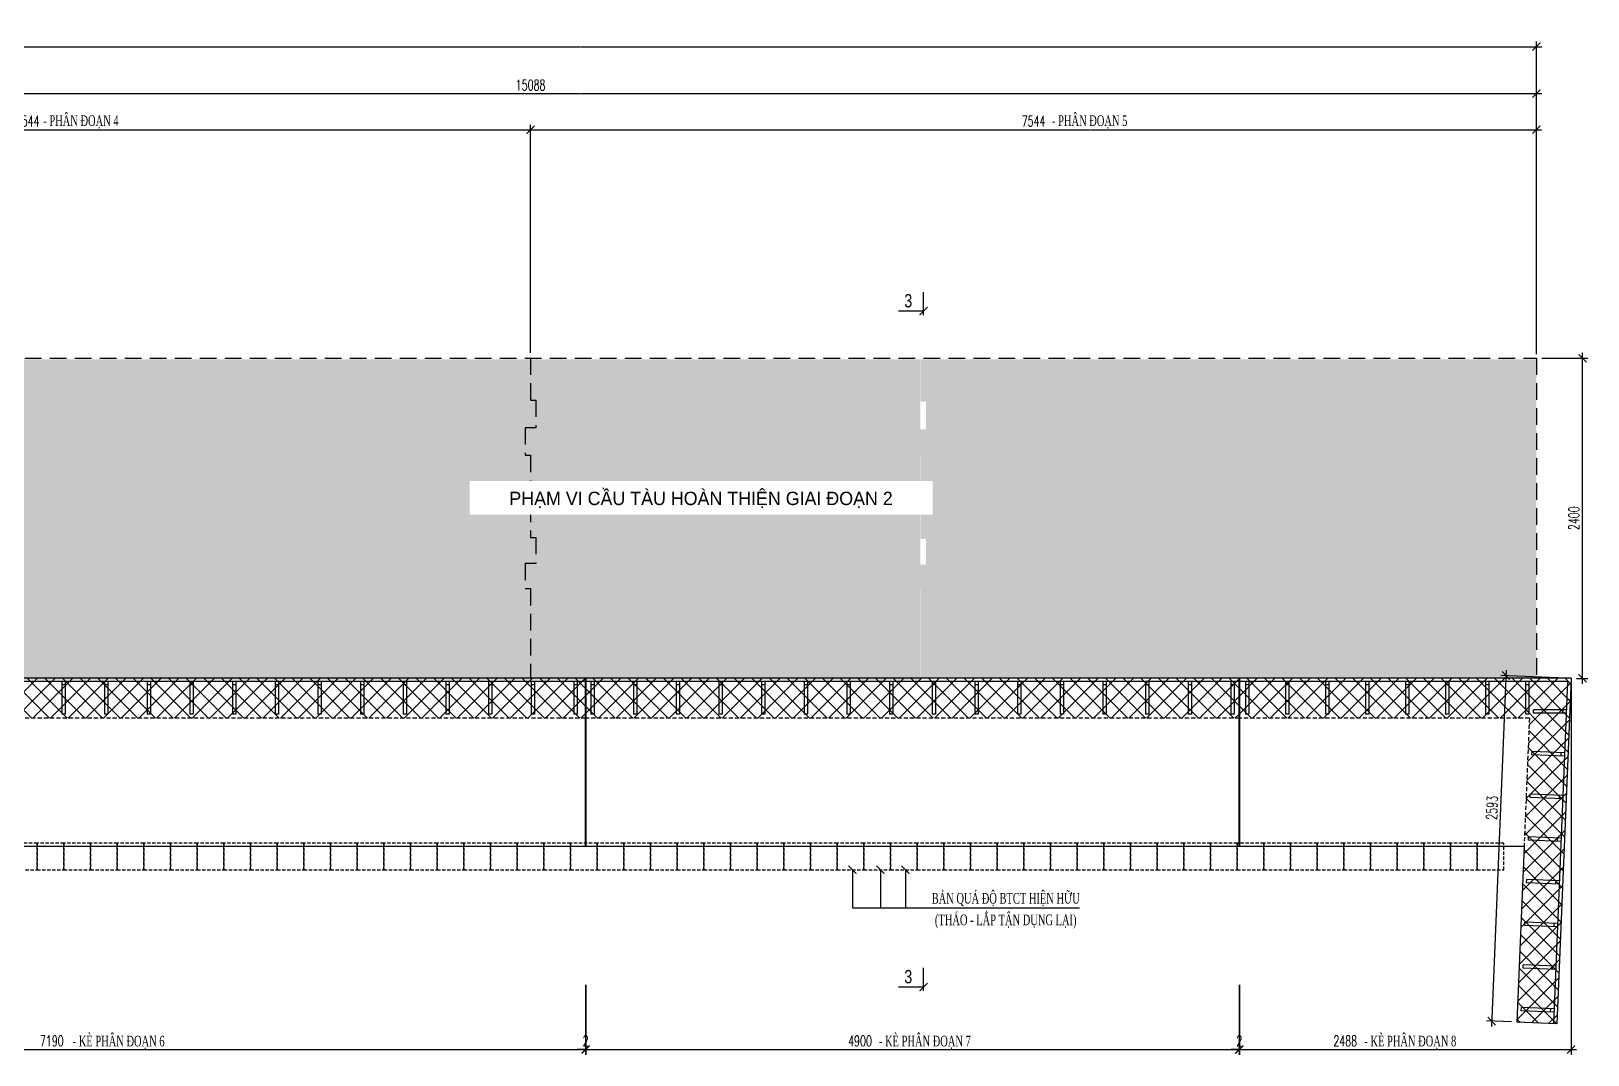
# Model space of a CAD drawing. Extents: x -64479 to 90650, y -38385 to 38270.
# Drawn here: x -24139 to -12463, y 19755 to 27430 of the extents above; entities that cross this region are included whole.
import ezdxf
from ezdxf.enums import TextEntityAlignment as Align

# ---------------------------------------------------------------- set-up
doc = ezdxf.new("R2010")
doc.units = 0
doc.header["$MEASUREMENT"] = 0
doc.linetypes.add('HIDDEN', pattern=[0.375, 0.25, -0.125])
doc.layers.get('0').update_dxf_attribs({"linetype": 'CONTINUOUS'})
for name, color, linetype in [('BORDER', 2, 'CONTINUOUS'), ('Dam', 4, 'CONTINUOUS'), ('DIMENSION', 4, 'CONTINUOUS'), ('HIDDEN', 4, 'HIDDEN'), ('STEEL', 1, 'CONTINUOUS'), ('TEXT', 3, 'CONTINUOUS')]:
    doc.layers.add(name, color=color, linetype=linetype)
doc.styles.add('CMB-1', font='VHBLACK_0.TTF', dxfattribs={"width": 0.8})
doc.styles.add('DIM', font='romans.shx', dxfattribs={"width": 0.65})
doc.styles.add('THUONG', font='vntimeh.shx')
doc.dimstyles.new('400.Ph', dxfattribs={"dimscale": 400, "dimtxt": 0.2, "dimasz": 0.15, "dimexe": 0.1, "dimexo": 0.1, "dimgap": 0.06, "dimtad": 1, "dimdec": 0, "dimzin": 0, "dimdsep": 46, "dimtxsty": 'DIM', "dimblk": 'ARCHTICK', "dimcen": 0.15, "dimdle": 0.1, "dimclrd": 256, "dimclre": 7, "dimclrt": 6, "dimadec": 0, "dimazin": 0, "dimtfac": 1, "dimtdec": 0, "dimtix": 1, "dimtmove": 0, "dimatfit": 3, "dimldrblk": 'ARCHTICK', "dimfxl": 1, "dimtolj": 1, "dimtzin": 0, "dimarcsym": 0})
pattern_1 = [(0, (0, 0), (31.25, 62.5), [0, -62.5])]
pattern_2 = [(45, (0, 0), (-66.29126073623883, 66.29126073623884), []), (135, (0, 0), (-66.29126073623884, -66.29126073623883), [])]

# ---------------------------------------------------------------- blocks, each defined once
blk = doc.blocks.new('_ArchTick')
at = {"color": 0, "linetype": 'ByBlock', "const_width": 0.15}
blk.add_lwpolyline([(-0.5, -0.5), (0.5, 0.5)], dxfattribs=at)
blk = doc.blocks.new('*D39')
at = {"layer": 'DIMENSION', "color": 7, "lineweight": -2}
for p, q in [((-12589.07362316207, 22538.20386482031), (-12589.07362316207, 19755.46427271241)), ((-15077.07362317773, 20279.88880068375), (-15077.07362317773, 19755.46427271241))]:
    blk.add_line(p, q, dxfattribs=at)
at = {"layer": 'DIMENSION', "lineweight": -2}
blk.add_line((-15117.07362317773, 19795.46427271241), (-12549.07362316207, 19795.46427271241), dxfattribs=at)
at = {"layer": 'DIMENSION', "lineweight": -2, "xscale": 60, "yscale": 60, "zscale": 60, "rotation": 180}
blk.add_blockref('_ArchTick', (-15077.07362317773, 19795.46427271241), dxfattribs=at)
at = {"layer": 'DIMENSION', "lineweight": -2, "xscale": 60, "yscale": 60, "zscale": 60}
blk.add_blockref('_ArchTick', (-12589.07362316207, 19795.46427271241), dxfattribs=at)
at = {"layer": 'DIMENSION', "color": 6, "insert": (-14283.23865733405, 19859.46427271241), "char_height": 80, "attachment_point": 5, "style": 'DIM'}
blk.add_mtext('\\A1;2488', dxfattribs=at)
blk = doc.blocks.new('*D55')
at = {"layer": 'DIMENSION', "color": 7, "lineweight": -2}
for p, q in [((-15079.07362314673, 20279.88880068375), (-15079.07362314673, 19755.46427271241)), ((-15077.07362317773, 20279.88880068375), (-15077.07362317773, 19755.46427271241))]:
    blk.add_line(p, q, dxfattribs=at)
at = {"layer": 'DIMENSION', "lineweight": -2}
for p, q in [((-15079.07362314673, 19795.46427271241), (-15139.07362314673, 19795.46427271241)), ((-15079.07362314673, 19795.46427271241), (-15077.07362317773, 19795.46427271241)), ((-15077.07362317773, 19795.46427271241), (-15017.07362317772, 19795.46427271241))]:
    blk.add_line(p, q, dxfattribs=at)
at = {"layer": 'DIMENSION', "lineweight": -2, "xscale": 60, "yscale": 60, "zscale": 60}
blk.add_blockref('_ArchTick', (-15079.07362314673, 19795.46427271241), dxfattribs=at)
at = {"layer": 'DIMENSION', "lineweight": -2, "xscale": 60, "yscale": 60, "zscale": 60, "rotation": 180}
blk.add_blockref('_ArchTick', (-15077.07362317773, 19795.46427271241), dxfattribs=at)
at = {"layer": 'DIMENSION', "color": 6, "insert": (-15078.07362316223, 19859.46427271241), "char_height": 80, "attachment_point": 5, "style": 'DIM'}
blk.add_mtext('\\A1;2', dxfattribs=at)
blk = doc.blocks.new('*D54')
at = {"layer": 'DIMENSION', "color": 7, "lineweight": -2}
for p, q in [((-19979.07362314661, 20279.88880068375), (-19979.07362314661, 19755.46427271241)), ((-15079.07362314673, 20279.88880068375), (-15079.07362314673, 19755.46427271241))]:
    blk.add_line(p, q, dxfattribs=at)
at = {"layer": 'DIMENSION', "lineweight": -2}
blk.add_line((-20019.07362314661, 19795.46427271241), (-15039.07362314673, 19795.46427271241), dxfattribs=at)
at = {"layer": 'DIMENSION', "lineweight": -2, "xscale": 60, "yscale": 60, "zscale": 60, "rotation": 180}
blk.add_blockref('_ArchTick', (-19979.07362314661, 19795.46427271241), dxfattribs=at)
at = {"layer": 'DIMENSION', "lineweight": -2, "xscale": 60, "yscale": 60, "zscale": 60}
blk.add_blockref('_ArchTick', (-15079.07362314673, 19795.46427271241), dxfattribs=at)
at = {"layer": 'DIMENSION', "color": 6, "insert": (-17922.14943058403, 19859.46427271241), "char_height": 80, "attachment_point": 5, "style": 'DIM'}
blk.add_mtext('\\A1;4900', dxfattribs=at)
blk = doc.blocks.new('*D53')
at = {"layer": 'DIMENSION', "color": 7, "lineweight": -2}
for p, q in [((-19981.0736231467, 20279.88880068375), (-19981.0736231467, 19755.46427271241)), ((-19979.07362314661, 20279.88880068375), (-19979.07362314661, 19755.46427271241))]:
    blk.add_line(p, q, dxfattribs=at)
at = {"layer": 'DIMENSION', "lineweight": -2}
for p, q in [((-19981.0736231467, 19795.46427271241), (-20041.0736231467, 19795.46427271241)), ((-19981.0736231467, 19795.46427271241), (-19979.07362314661, 19795.46427271241)), ((-19979.07362314661, 19795.46427271241), (-19919.07362314661, 19795.46427271241))]:
    blk.add_line(p, q, dxfattribs=at)
at = {"layer": 'DIMENSION', "lineweight": -2, "xscale": 60, "yscale": 60, "zscale": 60}
blk.add_blockref('_ArchTick', (-19981.0736231467, 19795.46427271241), dxfattribs=at)
at = {"layer": 'DIMENSION', "lineweight": -2, "xscale": 60, "yscale": 60, "zscale": 60, "rotation": 180}
blk.add_blockref('_ArchTick', (-19979.07362314661, 19795.46427271241), dxfattribs=at)
at = {"layer": 'DIMENSION', "color": 6, "insert": (-19980.07362314665, 19859.46427271241), "char_height": 80, "attachment_point": 5, "style": 'DIM'}
blk.add_mtext('\\A1;2', dxfattribs=at)
blk = doc.blocks.new('*D52')
at = {"layer": 'DIMENSION', "color": 7, "lineweight": -2}
for p, q in [((-27171.07362314658, 20279.88880068375), (-27171.07362314658, 19755.46427271241)), ((-19981.0736231467, 20279.88880068375), (-19981.0736231467, 19755.46427271241))]:
    blk.add_line(p, q, dxfattribs=at)
at = {"layer": 'DIMENSION', "lineweight": -2}
blk.add_line((-27211.07362314658, 19795.46427271241), (-19941.0736231467, 19795.46427271241), dxfattribs=at)
at = {"layer": 'DIMENSION', "lineweight": -2, "xscale": 60, "yscale": 60, "zscale": 60, "rotation": 180}
blk.add_blockref('_ArchTick', (-27171.07362314658, 19795.46427271241), dxfattribs=at)
at = {"layer": 'DIMENSION', "lineweight": -2, "xscale": 60, "yscale": 60, "zscale": 60}
blk.add_blockref('_ArchTick', (-19981.0736231467, 19795.46427271241), dxfattribs=at)
at = {"layer": 'DIMENSION', "color": 6, "insert": (-23983.8916328553, 19859.46427271241), "char_height": 80, "attachment_point": 5, "style": 'DIM'}
blk.add_mtext('\\A1;7190', dxfattribs=at)
blk = doc.blocks.new('Ban qua do 200x200')
at = {"layer": 'HIDDEN', "ltscale": 100}
blk.add_lwpolyline([(0, 0), (200, 0), (200, 200), (0, 200)], close=True, dxfattribs=at)
blk = doc.blocks.new('*D411')
at = {"layer": 'HIDDEN', "lineweight": -2}
blk.add_line((-27977.0736231566, 26690.87059342821), (-20353.0736231566, 26690.87059342821), dxfattribs=at)
at = {"layer": 'HIDDEN', "color": 7, "lineweight": -2}
for p, q in [((-27937.0736231566, 25018.20386482008), (-27937.0736231566, 26730.87059342821)), ((-20393.0736231566, 25018.20386482008), (-20393.0736231566, 26730.87059342821))]:
    blk.add_line(p, q, dxfattribs=at)
at = {"layer": 'HIDDEN', "lineweight": -2, "xscale": 60, "yscale": 60, "zscale": 60, "rotation": 180}
blk.add_blockref('_ArchTick', (-27937.0736231566, 26690.87059342821), dxfattribs=at)
at = {"layer": 'HIDDEN', "lineweight": -2, "xscale": 60, "yscale": 60, "zscale": 60}
blk.add_blockref('_ArchTick', (-20393.0736231566, 26690.87059342821), dxfattribs=at)
at = {"layer": 'HIDDEN', "color": 6, "insert": (-24165.0736231566, 26754.87059342821), "char_height": 80, "attachment_point": 5, "style": 'DIM'}
blk.add_mtext('\\A1;7544', dxfattribs=at)
blk = doc.blocks.new('*D412')
at = {"layer": 'HIDDEN', "lineweight": -2}
blk.add_line((-20433.0736231566, 26690.87059342821), (-12809.07362314809, 26690.87059342821), dxfattribs=at)
at = {"layer": 'HIDDEN', "color": 7, "lineweight": -2}
for p, q in [((-20393.0736231566, 25018.20386482008), (-20393.0736231566, 26730.87059342821)), ((-12849.07362314809, 25018.20386482008), (-12849.07362314809, 26730.87059342821))]:
    blk.add_line(p, q, dxfattribs=at)
at = {"layer": 'HIDDEN', "lineweight": -2, "xscale": 60, "yscale": 60, "zscale": 60, "rotation": 180}
blk.add_blockref('_ArchTick', (-20393.0736231566, 26690.87059342821), dxfattribs=at)
at = {"layer": 'HIDDEN', "lineweight": -2, "xscale": 60, "yscale": 60, "zscale": 60}
blk.add_blockref('_ArchTick', (-12849.07362314809, 26690.87059342821), dxfattribs=at)
at = {"layer": 'HIDDEN', "color": 6, "insert": (-16621.07362315234, 26754.87059342821), "char_height": 80, "attachment_point": 5, "style": 'DIM'}
blk.add_mtext('\\A1;7544', dxfattribs=at)
blk = doc.blocks.new('*D419')
at = {"layer": 'HIDDEN', "color": 7, "lineweight": -2}
for p, q in [((-27937.0736231566, 25023.20386481669), (-27937.0736231566, 27001.42662258379)), ((-12849.07362314809, 25008.20386482006), (-12849.07362314809, 27001.42662258379))]:
    blk.add_line(p, q, dxfattribs=at)
at = {"layer": 'HIDDEN', "lineweight": -2}
blk.add_line((-27977.0736231566, 26961.42662258379), (-12809.07362314809, 26961.42662258379), dxfattribs=at)
at = {"layer": 'HIDDEN', "lineweight": -2, "xscale": 60, "yscale": 60, "zscale": 60, "rotation": 180}
blk.add_blockref('_ArchTick', (-27937.0736231566, 26961.42662258379), dxfattribs=at)
at = {"layer": 'HIDDEN', "lineweight": -2, "xscale": 60, "yscale": 60, "zscale": 60}
blk.add_blockref('_ArchTick', (-12849.07362314809, 26961.42662258379), dxfattribs=at)
at = {"layer": 'HIDDEN', "color": 6, "insert": (-20393.07362315235, 27025.42662258379), "char_height": 80, "attachment_point": 5, "style": 'DIM'}
blk.add_mtext('\\A1;15088', dxfattribs=at)
blk = doc.blocks.new('*D420')
at = {"layer": 'HIDDEN', "color": 7, "lineweight": -2}
for p, q in [((-50569.07362314671, 25018.20386482007), (-50569.07362314671, 27353.0732613296)), ((-12849.07362314809, 25018.20386482008), (-12849.07362314809, 27353.0732613296))]:
    blk.add_line(p, q, dxfattribs=at)
at = {"layer": 'HIDDEN', "lineweight": -2}
blk.add_line((-50609.0736231467, 27313.0732613296), (-12809.07362314809, 27313.0732613296), dxfattribs=at)
at = {"layer": 'HIDDEN', "lineweight": -2, "xscale": 60, "yscale": 60, "zscale": 60, "rotation": 180}
blk.add_blockref('_ArchTick', (-50569.07362314671, 27313.0732613296), dxfattribs=at)
at = {"layer": 'HIDDEN', "lineweight": -2, "xscale": 60, "yscale": 60, "zscale": 60}
blk.add_blockref('_ArchTick', (-12849.07362314809, 27313.0732613296), dxfattribs=at)
at = {"layer": 'HIDDEN', "color": 6, "insert": (-31709.0736231474, 27377.0732613296), "char_height": 80, "attachment_point": 5, "style": 'DIM'}
blk.add_mtext('\\A1;37720', dxfattribs=at)
blk = doc.blocks.new('*D421')
at = {"layer": 'DIMENSION', "lineweight": -2}
blk.add_line((-12503.21137517924, 22537.93032737863), (-12503.21137517924, 25018.20386482008), dxfattribs=at)
at = {"layer": 'DIMENSION', "color": 7, "lineweight": -2}
for p, q in [((-12809.07362314809, 24978.20386482008), (-12463.21137517924, 24978.20386482008)), ((-12549.07362317752, 22577.93032737863), (-12463.21137517924, 22577.93032737863))]:
    blk.add_line(p, q, dxfattribs=at)
at = {"layer": 'DIMENSION', "lineweight": -2, "xscale": 60, "yscale": 60, "zscale": 60}
for p, rotation in [((-12503.21137517924, 24978.20386482008), 90), ((-12503.21137517924, 22577.93032737863), 270)]:
    blk.add_blockref('_ArchTick', p, dxfattribs=dict(at, rotation=rotation))
at = {"layer": 'DIMENSION', "color": 6, "insert": (-12567.21137517924, 23778.06709609935), "char_height": 80, "attachment_point": 5, "rotation": 90, "style": 'DIM'}
blk.add_mtext('\\A1;2400', dxfattribs=at)
blk = doc.blocks.new('*D509')
at = {"layer": 'DIMENSION', "lineweight": -2}
blk.add_line((-13075.52487808994, 22638.41726252887), (-13186.29886019746, 19968.0099152517), dxfattribs=at)
at = {"layer": 'DIMENSION', "color": 7, "lineweight": -2}
for p, q in [((-12629.03925229744, 22579.86172121113), (-13117.14836361614, 22600.10948978429)), ((-13036.23974013876, 20001.81955513585), (-13224.60663294203, 20009.6334007779))]:
    blk.add_line(p, q, dxfattribs=at)
at = {"layer": 'DIMENSION', "lineweight": -2, "xscale": 60, "yscale": 60, "zscale": 60}
for p, rotation in [((-13077.18273448075, 22598.45163339348), 87.6246152383065), ((-13184.64100380664, 20007.97554438709), 267.6246152383065)]:
    blk.add_blockref('_ArchTick', p, dxfattribs=dict(at, rotation=rotation))
at = {"layer": 'DIMENSION', "color": 6, "insert": (-13182.35956824565, 21607.13637774827), "char_height": 80, "attachment_point": 5, "rotation": 87.6246152383065, "style": 'DIM'}
blk.add_mtext('\\A1;2593', dxfattribs=at)

msp = doc.modelspace()

# ---------------------------------------------------------------- hatches: boundary and pattern name
at = {"layer": 'Dam'}
h = msp.add_hatch(dxfattribs=at)
h.set_pattern_fill('ANSI37', color=8, scale=750, style=0)
h.set_pattern_definition(pattern_2)
h.paths.add_polyline_path([(-22738.09215159259, 22578.2038648201), (-35456.15095972037, 22578.20386482008), (-35456.15095972037, 22278.20386482034), (-22738.0921515926, 22278.20386482057)])
h.paths.add_polyline_path([(-15077.07362317759, 22278.20386482071), (-15077.07362317754, 22578.20386482011), (-22738.0921515926, 22578.2038648201), (-22738.0921515926, 22278.20386482057)])
h = msp.add_hatch(dxfattribs=at)
h.set_pattern_fill('ANSI37', color=8, scale=750, style=0)
h.set_pattern_definition(pattern_2)
h.paths.add_polyline_path([(-12996.2741110034, 20000.16169874498), (-12696.53189248798, 19987.72777581391), (-12589.07362316207, 22578.2038648203), (-15077.07362317754, 22578.20386482074), (-15077.07362317758, 22278.20386482072), (-12901.77624257805, 22278.20386482035)])
at = {"layer": 'DIMENSION'}
h = msp.add_hatch(dxfattribs=at)
h.set_pattern_fill('DOTS', color=8, scale=1000, style=0)
h.set_pattern_definition(pattern_1)
h.paths.add_polyline_path([(-24568.0736231467, 24968.20386482006), (-17470.07362313665, 24968.20386482006), (-17470.07362313665, 22568.20386482021), (-24568.0736231467, 22568.20386482021)])
h = msp.add_hatch(dxfattribs=at)
h.set_pattern_fill('DOTS', color=8, scale=1000, style=0)
h.set_pattern_definition(pattern_1)
h.paths.add_polyline_path([(-20871.61559466746, 23794.25137186116), (-17357.49874225274, 23794.25137186116), (-17357.49874225274, 24067.50365149642), (-20871.61559466746, 24067.50365149642)], flags=9)
h.paths.add_polyline_path([(-12849.07362314809, 22578.20386482011), (-12849.07362314809, 24968.20386482006), (-17468.0736231467, 24968.20386482006), (-17468.07362314382, 24653.20386481959), (-17428.07362314383, 24653.20386482008), (-17428.07362314372, 24444.70386482007), (-17508.07362314296, 24444.70386481973), (-17508.07362314284, 24240.2038648199), (-17468.07362313985, 24240.20386481918), (-17468.07362315267, 24238.20386466403), (-17468.07362314444, 23623.2038648196), (-17428.07362314446, 23623.20386482008), (-17428.07362314436, 23429.70386482007), (-17508.0736231436, 23429.70386481973), (-17508.0736231435, 23240.2038648199), (-17468.0736231405, 23240.20386481919), (-17468.07362313674, 22578.20386482009)])

# ---------------------------------------------------------------- linework, layer by layer
at = {"layer": 'BORDER', "linetype": 'HIDDEN', "ltscale": 500}
for p, q in [((-27937.0736231566, 24978.20386482008), (-19134.07362314733, 24978.20386482008)), ((-19134.07362314733, 24978.20386482009), (-12849.07362314809, 24978.20386482008)), ((-12849.07362314809, 24978.20386482008), (-12849.07362314809, 22578.20386482012))]:
    msp.add_line(p, q, dxfattribs=at)
at = {"layer": 'BORDER'}
for p, q in [((-24134.07362314733, 22578.20386482008), (-30633.07362314664, 22578.20386482008)), ((-19981.0736231467, 22578.20386482062), (-27171.0736231467, 22578.2038648205)), ((-19981.0736231467, 22578.20386482062), (-27171.0736231467, 22578.2038648205)), ((-19981.07362317757, 22553.20386481046), (-27171.07362316211, 22553.2038648115)), ((-19134.07362314733, 22578.20386482008), (-24134.07362314733, 22578.20386482008)), ((-23908.57362316212, 22553.20386481107), (-23908.57362316217, 22308.20386481107)), ((-23883.57362316212, 22553.20386481107), (-23883.57362316217, 22308.20386481107)), ((-23588.57362316212, 22553.20386481102), (-23588.57362316217, 22308.20386481102)), ((-23563.57362316212, 22553.20386481102), (-23563.57362316217, 22308.20386481101)), ((-23268.57362316212, 22553.20386481097), (-23268.57362316216, 22308.20386481097)), ((-23243.57362316212, 22553.20386481096), (-23243.57362316217, 22308.20386481096)), ((-22948.57362316212, 22553.20386481091), (-22948.57362316216, 22308.20386481091)), ((-22923.57362316212, 22553.20386481091), (-22923.57362316217, 22308.20386481091)), ((-22628.57362316212, 22553.20386481086), (-22628.57362316216, 22308.20386481086)), ((-22603.57362316212, 22553.20386481086), (-22603.57362316216, 22308.20386481085)), ((-22308.57362316212, 22553.20386481081), (-22308.57362316216, 22308.20386481081)), ((-22283.57362316212, 22553.2038648108), (-22283.57362316216, 22308.2038648108)), ((-21988.57362316212, 22553.20386481076), (-21988.57362316216, 22308.20386481076)), ((-21963.57362316212, 22553.20386481075), (-21963.57362316216, 22308.20386481075)), ((-21668.57362316212, 22553.2038648107), (-21668.57362316216, 22308.2038648107)), ((-21643.57362316212, 22553.2038648107), (-21643.57362316216, 22308.2038648107)), ((-21348.57362316212, 22553.20386481065), (-21348.57362316216, 22308.20386481065)), ((-21323.57362316212, 22553.20386481064), (-21323.57362316216, 22308.20386481064)), ((-21028.57362316212, 22553.2038648106), (-21028.57362316216, 22308.2038648106)), ((-21003.57362316212, 22553.20386481059), (-21003.57362316216, 22308.20386481059)), ((-20708.57362316212, 22553.20386481054), (-20708.57362316216, 22308.20386481054)), ((-20708.57362316212, 22553.20386481054), (-20708.57362316216, 22308.20386481054)), ((-20683.57362316212, 22553.20386481054), (-20683.57362316216, 22308.20386481054)), ((-20683.57362316212, 22553.20386481054), (-20683.57362316216, 22308.20386481054)), ((-20388.57362316212, 22553.20386481054), (-20388.57362316216, 22308.20386481054)), ((-20388.57362316212, 22553.20386481054), (-20388.57362316216, 22308.20386481054)), ((-20363.57362316212, 22553.20386481054), (-20363.57362316216, 22308.20386481054)), ((-20363.57362316212, 22553.20386481054), (-20363.57362316216, 22308.20386481054)), ((-20068.57362316212, 22553.20386481049), (-20068.57362316216, 22308.20386481049)), ((-20068.57362316212, 22553.20386481049), (-20068.57362316216, 22308.20386481049)), ((-20043.57362316212, 22553.20386481049), (-20043.57362316216, 22308.20386481048)), ((-20043.57362316212, 22553.20386481049), (-20043.57362316216, 22308.20386481048)), ((-19981.0736231467, 21318.20386482063), (-19981.0736231467, 22578.20386482062)), ((-19979.07362314673, 22578.20386482055), (-19979.07362314661, 21318.20386482063)), ((-15079.07362314673, 22578.20386482074), (-19979.07362314673, 22578.20386482062)), ((-15077.07362317754, 22578.20386482074), (-19979.07362314673, 22578.20386482062)), ((-15079.0736231621, 22553.2038648205), (-19979.07362316209, 22553.20386482133)), ((-19941.5736231621, 22553.20386482133), (-19941.57362316215, 22308.20386482134)), ((-19916.5736231621, 22553.20386482133), (-19916.57362316215, 22308.20386482133)), ((-19621.5736231621, 22553.20386482128), (-19621.57362316215, 22308.20386482129)), ((-19596.5736231621, 22553.20386482128), (-19596.57362316215, 22308.20386482128)), ((-19301.5736231621, 22553.20386482123), (-19301.57362316215, 22308.20386482124)), ((-19276.5736231621, 22553.20386482122), (-19276.57362316215, 22308.20386482123)), ((-15077.07362317754, 22578.20386482008), (-19134.07362314733, 22578.20386482008)), ((-18981.5736231621, 22553.20386482118), (-18981.57362316215, 22308.20386482118)), ((-18956.5736231621, 22553.20386482117), (-18956.57362316215, 22308.20386482118)), ((-18661.5736231621, 22553.20386482112), (-18661.57362316215, 22308.20386482113)), ((-18636.5736231621, 22553.20386482112), (-18636.57362316215, 22308.20386482113)), ((-18341.5736231621, 22553.20386482107), (-18341.57362316215, 22308.20386482108)), ((-18316.5736231621, 22553.20386482106), (-18316.57362316215, 22308.20386482107)), ((-18021.5736231621, 22553.20386482102), (-18021.57362316215, 22308.20386482102)), ((-17996.5736231621, 22553.20386482101), (-17996.57362316215, 22308.20386482102)), ((-17701.5736231621, 22553.20386482096), (-17701.57362316215, 22308.20386482097)), ((-17676.5736231621, 22553.20386482096), (-17676.57362316215, 22308.20386482097)), ((-17381.5736231621, 22553.20386482091), (-17381.57362316215, 22308.20386482092)), ((-17356.5736231621, 22553.2038648209), (-17356.57362316215, 22308.20386482091)), ((-17061.5736231621, 22553.20386482086), (-17061.57362316215, 22308.20386482087)), ((-17036.5736231621, 22553.20386482085), (-17036.57362316215, 22308.20386482086)), ((-16741.5736231621, 22553.2038648208), (-16741.57362316215, 22308.20386482081)), ((-16716.5736231621, 22553.2038648208), (-16716.57362316215, 22308.20386482081)), ((-16421.5736231621, 22553.20386482075), (-16421.57362316215, 22308.20386482076)), ((-16396.5736231621, 22553.20386482075), (-16396.57362316215, 22308.20386482075)), ((-16101.5736231621, 22553.2038648207), (-16101.57362316215, 22308.20386482071)), ((-16076.5736231621, 22553.2038648207), (-16076.57362316215, 22308.2038648207)), ((-15781.5736231621, 22553.20386482064), (-15781.57362316215, 22308.20386482065)), ((-15756.5736231621, 22553.20386482064), (-15756.57362316215, 22308.20386482065)), ((-15461.5736231621, 22553.20386482059), (-15461.57362316215, 22308.2038648206)), ((-15436.5736231621, 22553.20386482059), (-15436.57362316215, 22308.2038648206)), ((-15141.5736231621, 22553.20386482054), (-15141.57362316215, 22308.20386482055)), ((-15116.5736231621, 22553.20386482054), (-15116.57362316215, 22308.20386482054)), ((-15079.07362314673, 21318.20386482072), (-15079.07362314673, 22578.20386482074)), ((-15077.07362317754, 22578.20386482072), (-15077.07362317773, 21318.20386482072)), ((-12589.07362316207, 22578.2038648203), (-15077.07362317754, 22578.20386482072)), ((-15077.07362317754, 22578.20386482074), (-15077.07362317759, 22278.20386482072)), ((-12615.13217478007, 22553.20386482031), (-15077.07362317754, 22553.20386482073)), ((-15031.57362317754, 22553.20386482074), (-15031.57362317759, 22308.20386482074)), ((-15006.57362317754, 22553.20386482073), (-15006.57362317759, 22308.20386482073)), ((-14731.57362317754, 22553.20386482071), (-14731.57362317759, 22308.20386482072)), ((-14706.57362317754, 22553.2038648207), (-14706.57362317759, 22308.20386482071)), ((-14431.57362317754, 22553.20386482069), (-14431.57362317759, 22308.20386482069)), ((-14406.57362317754, 22553.20386482068), (-14406.57362317759, 22308.20386482069)), ((-14131.57362317754, 22553.20386482064), (-14131.57362317759, 22308.20386482065)), ((-14106.57362317754, 22553.20386482063), (-14106.57362317759, 22308.20386482064)), ((-13831.57362317754, 22553.20386482059), (-13831.57362317759, 22308.2038648206)), ((-13806.57362317754, 22553.20386482059), (-13806.57362317759, 22308.20386482059)), ((-13531.57362317754, 22553.20386482055), (-13531.57362317759, 22308.20386482056)), ((-13506.57362317754, 22553.20386482054), (-13506.57362317759, 22308.20386482055)), ((-13231.57362317754, 22553.2038648205), (-13231.57362317759, 22308.20386482051)), ((-13206.57362317754, 22553.2038648205), (-13206.57362317759, 22308.2038648205)), ((-12931.57362317754, 22553.20386482046), (-12931.57362317759, 22308.20386482046)), ((-12906.57362317754, 22553.20386482045), (-12906.57362317759, 22308.20386482045)), ((-12615.13217478007, 22553.20386482031), (-12721.51041069759, 19988.76393605817)), ((-12589.07362316207, 22578.2038648203), (-12696.53189248797, 19987.72777581391)), ((-23883.57362316212, 22528.20386481107), (-23908.57362316212, 22528.20386481107)), ((-23563.57362316212, 22528.20386481102), (-23588.57362316212, 22528.20386481102)), ((-23243.57362316212, 22528.20386481096), (-23268.57362316212, 22528.20386481097)), ((-22923.57362316212, 22528.20386481091), (-22948.57362316212, 22528.20386481091)), ((-22603.57362316212, 22528.20386481086), (-22628.57362316212, 22528.20386481086)), ((-22283.57362316212, 22528.2038648108), (-22308.57362316212, 22528.20386481081)), ((-21963.57362316212, 22528.20386481075), (-21988.57362316212, 22528.20386481076)), ((-21643.57362316212, 22528.2038648107), (-21668.57362316212, 22528.2038648107)), ((-21323.57362316212, 22528.20386481064), (-21348.57362316212, 22528.20386481065)), ((-21003.57362316212, 22528.20386481059), (-21028.57362316212, 22528.2038648106)), ((-20683.57362316212, 22528.20386481054), (-20708.57362316212, 22528.20386481054)), ((-20683.57362316212, 22528.20386481054), (-20708.57362316212, 22528.20386481054)), ((-20363.57362316212, 22528.20386481054), (-20388.57362316212, 22528.20386481054)), ((-20363.57362316212, 22528.20386481054), (-20388.57362316212, 22528.20386481054)), ((-20043.57362316212, 22528.20386481049), (-20068.57362316212, 22528.20386481049)), ((-20043.57362316212, 22528.20386481049), (-20068.57362316212, 22528.20386481049)), ((-19916.5736231621, 22528.20386482133), (-19941.5736231621, 22528.20386482133)), ((-19596.5736231621, 22528.20386482128), (-19621.5736231621, 22528.20386482128)), ((-19276.5736231621, 22528.20386482122), (-19301.5736231621, 22528.20386482123)), ((-18956.5736231621, 22528.20386482117), (-18981.5736231621, 22528.20386482118)), ((-18636.5736231621, 22528.20386482112), (-18661.5736231621, 22528.20386482112)), ((-18316.5736231621, 22528.20386482106), (-18341.5736231621, 22528.20386482107)), ((-17996.5736231621, 22528.20386482101), (-18021.5736231621, 22528.20386482102)), ((-17676.5736231621, 22528.20386482096), (-17701.5736231621, 22528.20386482096)), ((-17356.5736231621, 22528.20386482091), (-17381.5736231621, 22528.20386482091)), ((-17036.5736231621, 22528.20386482085), (-17061.5736231621, 22528.20386482086)), ((-16716.5736231621, 22528.2038648208), (-16741.5736231621, 22528.2038648208)), ((-16396.5736231621, 22528.20386482075), (-16421.5736231621, 22528.20386482075)), ((-16076.5736231621, 22528.2038648207), (-16101.5736231621, 22528.2038648207)), ((-15756.5736231621, 22528.20386482064), (-15781.5736231621, 22528.20386482064)), ((-15436.5736231621, 22528.20386482059), (-15461.5736231621, 22528.20386482059)), ((-15116.5736231621, 22528.20386482054), (-15141.5736231621, 22528.20386482054)), ((-15006.57362317755, 22528.20386482073), (-15031.57362317755, 22528.20386482074)), ((-14706.57362317755, 22528.2038648207), (-14731.57362317755, 22528.20386482071)), ((-14406.57362317755, 22528.20386482068), (-14431.57362317755, 22528.20386482069)), ((-14106.57362317755, 22528.20386482063), (-14131.57362317755, 22528.20386482064)), ((-13806.57362317755, 22528.20386482059), (-13831.57362317755, 22528.20386482059)), ((-13506.57362317755, 22528.20386482054), (-13531.57362317755, 22528.20386482055)), ((-13206.57362317755, 22528.2038648205), (-13231.57362317755, 22528.2038648205)), ((-12906.57362317755, 22528.20386482045), (-12931.57362317755, 22528.20386482046)), ((-23883.57362316217, 22308.20386481107), (-23908.57362316217, 22308.20386481109)), ((-23563.57362316217, 22308.20386481101), (-23588.57362316217, 22308.20386481104)), ((-23243.57362316217, 22308.20386481096), (-23268.57362316216, 22308.20386481098)), ((-22923.57362316217, 22308.20386481091), (-22948.57362316216, 22308.20386481093)), ((-22603.57362316216, 22308.20386481085), (-22628.57362316216, 22308.20386481088)), ((-22283.57362316216, 22308.2038648108), (-22308.57362316216, 22308.20386481082)), ((-21963.57362316216, 22308.20386481075), (-21988.57362316216, 22308.20386481077)), ((-21643.57362316216, 22308.2038648107), (-21668.57362316216, 22308.20386481072)), ((-21323.57362316216, 22308.20386481064), (-21348.57362316216, 22308.20386481067)), ((-21003.57362316216, 22308.20386481059), (-21028.57362316216, 22308.20386481061)), ((-20683.57362316216, 22308.20386481054), (-20708.57362316216, 22308.20386481056)), ((-20683.57362316216, 22308.20386481054), (-20708.57362316216, 22308.20386481056)), ((-20363.57362316216, 22308.20386481054), (-20388.57362316216, 22308.20386481056)), ((-20363.57362316216, 22308.20386481054), (-20388.57362316216, 22308.20386481056)), ((-20043.57362316216, 22308.20386481048), (-20068.57362316216, 22308.20386481051)), ((-20043.57362316216, 22308.20386481048), (-20068.57362316216, 22308.20386481051)), ((-19916.57362316215, 22308.20386482133), (-19941.57362316215, 22308.20386482135)), ((-19596.57362316215, 22308.20386482128), (-19621.57362316215, 22308.2038648213)), ((-19276.57362316215, 22308.20386482123), (-19301.57362316215, 22308.20386482125)), ((-18956.57362316215, 22308.20386482118), (-18981.57362316215, 22308.2038648212)), ((-18636.57362316215, 22308.20386482113), (-18661.57362316215, 22308.20386482114)), ((-18316.57362316215, 22308.20386482107), (-18341.57362316215, 22308.20386482109)), ((-17996.57362316215, 22308.20386482102), (-18021.57362316215, 22308.20386482104)), ((-17676.57362316215, 22308.20386482097), (-17701.57362316215, 22308.20386482098)), ((-17356.57362316215, 22308.20386482091), (-17381.57362316215, 22308.20386482093)), ((-17036.57362316215, 22308.20386482086), (-17061.57362316215, 22308.20386482088)), ((-16716.57362316215, 22308.20386482081), (-16741.57362316215, 22308.20386482083)), ((-16396.57362316215, 22308.20386482075), (-16421.57362316215, 22308.20386482077)), ((-16076.57362316215, 22308.2038648207), (-16101.57362316215, 22308.20386482072)), ((-15756.57362316215, 22308.20386482065), (-15781.57362316215, 22308.20386482067)), ((-15436.57362316215, 22308.2038648206), (-15461.57362316215, 22308.20386482061)), ((-15116.57362316215, 22308.20386482054), (-15141.57362316215, 22308.20386482056)), ((-15006.57362317759, 22308.20386482073), (-15031.57362317759, 22308.20386482076)), ((-14706.57362317759, 22308.20386482071), (-14731.57362317759, 22308.20386482073)), ((-14406.57362317759, 22308.20386482069), (-14431.57362317759, 22308.20386482071)), ((-14106.57362317759, 22308.20386482064), (-14131.57362317759, 22308.20386482066)), ((-13806.57362317759, 22308.20386482059), (-13831.57362317759, 22308.20386482061)), ((-13506.57362317759, 22308.20386482055), (-13531.57362317759, 22308.20386482057)), ((-13206.57362317759, 22308.2038648205), (-13231.57362317759, 22308.20386482053)), ((-12906.57362317759, 22308.20386482045), (-12931.57362317759, 22308.20386482048)), ((-12869.984162634, 22315.70386482104), (-12869.984162634, 22340.70386482104)), ((-12623.94711128096, 22340.703864821), (-12869.984162634, 22340.70386482104)), ((-12624.98416263401, 22315.703864821), (-12869.984162634, 22315.70386482104)), ((-12649.98416263401, 22315.703864821), (-12649.98416263401, 22340.703864821)), ((-12883.09622153791, 22004.69331868419), (-12882.06006129365, 22029.67183689382)), ((-12638.30674308366, 21994.53894829049), (-12883.09622153791, 22004.69331868419)), ((-12637.27058283941, 22019.51746650011), (-12882.06006129365, 22029.67183689382)), ((-12663.28526129328, 21995.57510853475), (-12662.24910104903, 22020.55362674437)), ((-12896.35907266438, 21684.96828560108), (-12895.32291242012, 21709.9468038107)), ((-12651.56959421013, 21674.81391520738), (-12896.35907266438, 21684.96828560108)), ((-12650.53343396588, 21699.792433417), (-12895.32291242012, 21709.9468038107)), ((-12676.54811241974, 21675.85007545164), (-12675.51195217549, 21700.82859366126)), ((-12909.62192379086, 21365.24325251797), (-12908.5857635466, 21390.22177072759)), ((-12663.79628509236, 21380.06740033389), (-12908.5857635466, 21390.22177072759)), ((-12689.81096354622, 21356.12504236853), (-12688.77480330197, 21381.10356057814)), ((-19981.0736231467, 21318.20386482062), (-27171.0736231467, 21318.2038648205)), ((-15079.07362314673, 21318.20386482075), (-19979.07362314673, 21318.20386482062)), ((-12941.59901453516, 21318.20386482075), (-15077.07362317758, 21318.20386482071)), ((-12941.59901453516, 21318.20386482075), (-12996.27411100339, 20000.16169874498)), ((-12664.83244533661, 21355.08888212427), (-12909.62192379086, 21365.24325251797)), ((-12922.88477491734, 21045.51821943486), (-12921.84861467308, 21070.49673764448)), ((-12678.09529646308, 21035.36384904115), (-12922.88477491734, 21045.51821943486)), ((-12677.05913621883, 21060.34236725078), (-12921.84861467308, 21070.49673764448)), ((-12703.0738146727, 21036.40000928542), (-12702.03765442844, 21061.37852749503)), ((-12936.14762604381, 20725.79318635174), (-12935.11146579955, 20750.77170456137)), ((-12691.35814758955, 20715.63881595804), (-12936.14762604381, 20725.79318635174)), ((-12690.3219873453, 20740.61733416767), (-12935.11146579955, 20750.77170456137)), ((-12716.33666579917, 20716.6749762023), (-12715.30050555492, 20741.65349441192)), ((-12949.41047717028, 20406.06815326863), (-12948.37431692602, 20431.04667147826)), ((-12704.62099871603, 20395.91378287493), (-12949.41047717028, 20406.06815326863)), ((-12703.58483847177, 20420.89230108456), (-12948.37431692602, 20431.04667147826)), ((-12729.59951692564, 20396.94994311919), (-12728.5633566814, 20421.92846132881)), ((-12962.67332829675, 20086.34312018552), (-12961.63716805249, 20111.32163839514)), ((-12717.8838498425, 20076.18874979182), (-12962.67332829675, 20086.34312018552)), ((-12716.84768959825, 20101.16726800144), (-12961.63716805249, 20111.32163839514)), ((-12742.86236805212, 20077.22491003608), (-12741.82620780787, 20102.20342824569)), ((-12696.53189248797, 19987.72777581391), (-12996.27411100339, 20000.16169874498))]:
    msp.add_line(p, q, dxfattribs=at)
at = {"layer": 'BORDER', "linetype": 'HIDDEN', "ltscale": 500}
msp.add_lwpolyline([(-20393.0736231566, 24978.20386482008), (-20393.07362315371, 24663.20386481962), (-20353.07362315373, 24663.2038648201), (-20353.07362315362, 24454.70386482009), (-20393.07362314986, 24454.70386482052), (-20393.07362314986, 24454.70386482052), (-20433.07362315286, 24454.70386481975), (-20433.07362315274, 24250.20386481991), (-20393.07362314974, 24250.2038648192), (-20393.07362316256, 24248.20386466405), (-20393.07362315434, 23633.20386481961), (-20353.07362315436, 23633.20386482009), (-20353.07362315426, 23439.70386482009), (-20393.0736231505, 23439.70386482053), (-20393.0736231505, 23439.70386482053), (-20433.0736231535, 23439.70386481976), (-20433.07362315339, 23250.20386481992), (-20393.0736231504, 23250.2038648192), (-20393.07362315041, 23248.20386497459), (-20393.07362314658, 22578.20386482009)], dxfattribs=at)
at = {"layer": 'DIMENSION', "color": 1}
for p, q in [((-17445.71590487839, 25301.58312329489), (-17445.71590487839, 25474.00428337793)), ((-17445.71590487839, 20234.83256141725), (-17445.71590487839, 20407.25372150029))]:
    msp.add_line(p, q, dxfattribs=at)
at = {"layer": 'DIMENSION'}
msp.add_line((-12589.07362317752, 22578.2038648203), (-12589.07362317752, 22577.93032737863), dxfattribs=at)
at = {"layer": 'STEEL', "color": 1, "linetype": 'HIDDEN', "ltscale": 125}
for p, q in [((-19981.0736231467, 22278.20386482062), (-27171.0736231467, 22278.2038648205)), ((-15079.07362314673, 22278.20386482075), (-19979.07362314673, 22278.20386482062)), ((-12901.77624257805, 22278.20386482036), (-15077.07362317759, 22278.20386482072)), ((-12901.77624257805, 22278.20386482036), (-12941.59901453516, 21318.20386482075))]:
    msp.add_line(p, q, dxfattribs=at)

# ---------------------------------------------------------------- block references
at = {"layer": 'DIMENSION'}
for p in [(-24294.07362314688, 21143.22563520683), (-24094.07362314688, 21143.22563520683), (-23894.07362314688, 21143.22563520683), (-23694.07362314688, 21143.22563520683), (-23494.07362314688, 21143.22563520683), (-23294.07362314688, 21143.22563520683), (-23094.07362314688, 21143.22563520683), (-22894.07362314688, 21143.22563520683), (-22694.07362314688, 21143.22563520683), (-22494.07362314688, 21143.22563520683), (-22294.07362314688, 21143.22563520683), (-22094.07362314688, 21143.22563520683), (-21894.07362314688, 21143.22563520683), (-21694.07362314688, 21143.22563520683), (-21494.07362314688, 21143.22563520683), (-21294.07362314688, 21143.22563520683), (-21094.07362314688, 21143.22563520683), (-20894.07362314688, 21143.22563520683), (-20694.07362314688, 21143.22563520683), (-20494.07362314688, 21143.22563520683), (-20294.07362314687, 21143.22563520683), (-20094.07362314687, 21143.22563520683), (-19894.07362314688, 21143.22563520683), (-19694.07362314687, 21143.22563520683), (-19494.07362314687, 21143.22563520683), (-19294.07362314687, 21143.22563520683), (-19094.07362314687, 21143.22563520683), (-18894.07362314687, 21143.22563520683), (-18694.07362314687, 21143.22563520683), (-18494.07362314688, 21143.22563520683), (-18294.07362314688, 21143.22563520683), (-18094.07362314687, 21143.22563520683), (-17894.07362314688, 21143.22563520683), (-17694.07362314687, 21143.22563520683), (-17494.07362314688, 21143.22563520683), (-17294.07362314687, 21143.22563520683), (-17094.07362314687, 21143.22563520683), (-16894.07362314687, 21143.22563520683), (-16694.07362314687, 21143.22563520683), (-16494.07362314687, 21143.22563520683), (-16294.07362314687, 21143.22563520683), (-16094.07362314687, 21143.22563520683), (-15894.07362314687, 21143.22563520683), (-15694.07362314688, 21143.22563520683), (-15494.07362314688, 21143.22563520683), (-15294.07362314687, 21143.22563520683), (-15094.07362314687, 21143.22563520683), (-14894.07362314687, 21143.22563520683), (-14694.07362314687, 21143.22563520683), (-14494.07362314687, 21143.22563520683), (-14294.07362314687, 21143.22563520683), (-14094.07362314687, 21143.22563520683), (-13894.07362314687, 21143.22563520683), (-13694.07362314687, 21143.22563520683), (-13494.07362314687, 21143.22563520683), (-13294.07362314687, 21143.22563520683)]:
    msp.add_blockref('Ban qua do 200x200', p, dxfattribs=at)

# ---------------------------------------------------------------- texts
at = {"layer": 'TEXT', "style": 'THUONG', "width": 0.65}
for s, p in [('- ph©n ®o¹n 4', (-24048.30339942387, 26718.85151345535)), ('- ph©n ®o¹n 5', (-16482.17498667122, 26718.85151345535)), ('- KÌ ph©n ®o¹n 6', (-23827.65657365587, 19818.97200348488)), ('- KÌ ph©n ®o¹n 7', (-17780.6565736559, 19818.97200348488)), ('- KÌ ph©n ®o¹n 8', (-14139.65657367913, 19818.97200348488))]:
    msp.add_text(s, height=80, dxfattribs=at).set_placement(p)
at = {"layer": 'TEXT', "color": 6, "style": 'CMB-1', "width": 0.8}
for p in [(-17590.15404140208, 25358.69023860761), (-17590.15404140208, 20291.93967672997)]:
    msp.add_text('3', height=100, dxfattribs=at).set_placement(p)
at = {"layer": 'TEXT', "style": 'THUONG', "width": 0.65}
for s, p in [('b¶n qu¸ ®é btct hiÖn h÷u', (-16829.36471039877, 20931.38621848347)), ('(th¸o - l¾p tËn dông l¹i)', (-16829.36471039877, 20768.44928117143))]:
    msp.add_text(s, height=80, dxfattribs=at).set_placement(p, align=Align.MIDDLE)

# ---------------------------------------------------------------- dimensions: what is measured, and where the dimension line sits
at = {"layer": 'DIMENSION'}
dim = msp.add_linear_dim(base=(-12503.21137517924, 24978.20386482008), p1=(-12589.07362317752, 22577.93032737863), p2=(-12849.07362314809, 24978.20386482008), angle=90, dimstyle='400.Ph', dxfattribs=at)
dim.commit()
dim.dimension.update_dxf_attribs({"geometry": '*D421', "text_midpoint": (-12567.21137517924, 23778.06709609935)})
for base, p1, p2, picture, middle in [((-12589.07362316207, 19795.46427271241), (-15077.07362317773, 20319.88880068375), (-12589.07362316207, 22578.20386482031), '*D39', (-14283.23865733405, 19795.46427271241)), ((-19981.0736231467, 19795.46427271241), (-27171.07362314658, 20319.88880068375), (-19981.0736231467, 20319.88880068375), '*D52', (-23983.8916328553, 19795.46427271241)), ((-15079.07362314673, 19795.46427271241), (-19979.07362314661, 20319.88880068375), (-15079.07362314673, 20319.88880068375), '*D54', (-17922.14943058403, 19795.46427271241))]:
    dim = msp.add_linear_dim(base=base, p1=p1, p2=p2, dimstyle='400.Ph', override={"dimtmove": 1}, dxfattribs=at)
    dim.commit()
    dim.dimension.update_dxf_attribs({"geometry": picture, "text_midpoint": middle, "dimtype": 160})
dim = msp.add_linear_dim(base=(-13184.64100380664, 20007.97554438709), p1=(-12589.07362316205, 22578.20386482032), p2=(-12996.27411100337, 20000.16169874503), angle=87.62461523830646, dimstyle='400.Ph', dxfattribs=at)
dim.commit()
dim.dimension.update_dxf_attribs({"geometry": '*D509', "text_midpoint": (-13118.41456162903, 21604.48380752297), "dimtype": 160})
for base, p1, p2, picture, middle in [((-19979.07362314661, 19795.46427271241), (-19981.0736231467, 20319.88880068375), (-19979.07362314661, 20319.88880068375), '*D53', (-19980.07362314665, 19859.46427271241)), ((-15077.07362317773, 19795.46427271241), (-15079.07362314673, 20319.88880068375), (-15077.07362317773, 20319.88880068375), '*D55', (-15078.07362316223, 19859.46427271241))]:
    dim = msp.add_linear_dim(base=base, p1=p1, p2=p2, dimstyle='400.Ph', override={"dimtmove": 1}, dxfattribs=at)
    dim.commit()
    dim.dimension.update_dxf_attribs({"geometry": picture, "text_midpoint": middle})
at = {"layer": 'HIDDEN'}
for base, p1, p2, picture, middle in [((-12849.07362314809, 27313.0732613296), (-50569.07362314671, 24978.20386482007), (-12849.07362314809, 24978.20386482008), '*D420', (-31709.0736231474, 27377.0732613296)), ((-12849.07362314809, 26961.42662258379), (-27937.0736231566, 24983.20386481669), (-12849.07362314809, 24968.20386482006), '*D419', (-20393.07362315235, 27025.42662258379)), ((-20393.0736231566, 26690.87059342821), (-27937.0736231566, 24978.20386482008), (-20393.0736231566, 24978.20386482008), '*D411', (-24165.0736231566, 26754.87059342821)), ((-12849.07362314809, 26690.87059342821), (-20393.0736231566, 24978.20386482008), (-12849.07362314809, 24978.20386482008), '*D412', (-16621.07362315234, 26754.87059342821))]:
    dim = msp.add_linear_dim(base=base, p1=p1, p2=p2, dimstyle='400.Ph', dxfattribs=at)
    dim.commit()
    dim.dimension.update_dxf_attribs({"geometry": picture, "text_midpoint": middle})

# ---------------------------------------------------------------- leaders
at = {"layer": 'DIMENSION', "color": 1}
for points in [[(-17445.71590487839, 25330.66039679657), (-17603.34701669043, 25330.66039679657), (-17632.97193296129, 25330.66039679657)], [(-17445.71590487839, 20263.90983491892), (-17603.34701669043, 20263.90983491892), (-17632.97193296129, 20263.90983491892)]]:
    msp.add_leader(points, dimstyle='400.Ph', override={"dimgap": 0.06, "dimtad": 0, "dimclrd": 1}, dxfattribs=at)
at = {"layer": 'DIMENSION'}
for points in [[(-17979.4716963495, 21143.22563520683), (-17979.4716963495, 20857.22743027162), (-16672.68629426566, 20857.22743027162)], [(-17769.40694726107, 21143.22563520683), (-17769.40694726107, 20857.22743027162), (-16462.62154517723, 20857.22743027162)], [(-17581.64851153847, 21143.22563520683), (-17581.64851153847, 20857.22743027162), (-16274.86310945463, 20857.22743027162)]]:
    msp.add_leader(points, dimstyle='400.Ph', override={"dimgap": 0.06, "dimtad": 0}, dxfattribs=at)

# ---------------------------------------------------------------- next in the draw order: wipeouts: each hides what was drawn before it
msp.add_wipeout([(-20851.11069767321, 23804.79341846704), (-17376.889150898474, 23804.79341846704), (-17376.889150898474, 24056.96160489055), (-20851.11069767321, 24056.96160489055)]).dxf.layer = 'TEXT'

# ---------------------------------------------------------------- next in the draw order: texts
at = {"layer": 'TEXT', "style": 'CMB-1'}
msp.add_text('ph¹m vi cÇu tµu hoµn thiÖn giai ®o¹n 2', height=100, dxfattribs=at).set_placement((-19114.5571684601, 23930.87751167879), align=Align.MIDDLE)

doc.saveas('drawing.dxf')
